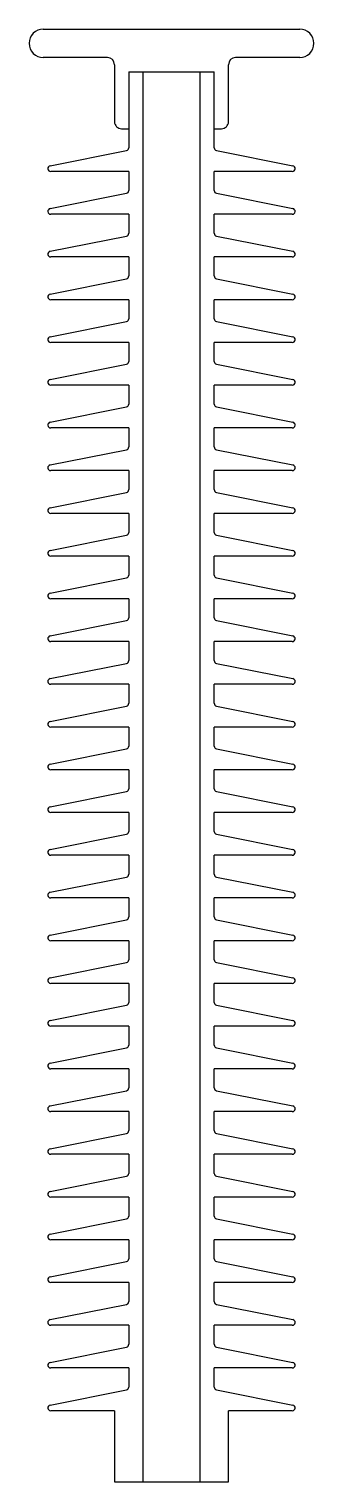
# Model space of a CAD drawing. Extents: x -0.1 to 0.1, y 0 to 1.02.
import ezdxf

# ---------------------------------------------------------------- set-up
doc = ezdxf.new("R2010")
doc.units = 0

msp = doc.modelspace()

# ---------------------------------------------------------------- linework, layer by layer
for p, q in [((-0.09, 1.02), (0.09, 1.02)), ((-0.045, 1), (-0.09, 1)), ((0.09, 1), (0.045, 1)), ((-0.04, 0.995), (-0.04, 0.955)), ((-0.03, 0.99), (-0.03, 0.95)), ((-0.03, 0.99), (-0.02, 0.99)), ((-0.02, 0), (-0.02, 0.99)), ((-0.02, 0.99), (0.02, 0.99)), ((0.02, 0.99), (0.03, 0.99)), ((0.02, 0.99), (0.02, 0)), ((0.03, 0.95), (0.03, 0.99)), ((0.04, 0.955), (0.04, 0.995)), ((-0.035, 0.95), (-0.03, 0.95)), ((-0.03, 0.95), (-0.03, 0.93664)), ((0.03, 0.95), (0.035, 0.95)), ((0.03, 0.93664), (0.03, 0.95)), ((-0.085194, 0.923961), (-0.031608, 0.934679)), ((0.031608, 0.934679), (0.085194, 0.923961)), ((-0.03, 0.92), (-0.084802, 0.92)), ((-0.03, 0.92), (-0.03, 0.90664)), ((0.03, 0.90664), (0.03, 0.92)), ((0.084802, 0.92), (0.03, 0.92)), ((-0.085194, 0.893961), (-0.031608, 0.904679)), ((0.031608, 0.904679), (0.085194, 0.893961)), ((-0.03, 0.89), (-0.084802, 0.89)), ((-0.03, 0.89), (-0.03, 0.87664)), ((0.03, 0.87664), (0.03, 0.89)), ((0.084802, 0.89), (0.03, 0.89)), ((-0.085194, 0.863961), (-0.031608, 0.874679)), ((0.031608, 0.874679), (0.085194, 0.863961)), ((-0.03, 0.86), (-0.084802, 0.86)), ((-0.03, 0.86), (-0.03, 0.84664)), ((0.03, 0.84664), (0.03, 0.86)), ((0.084802, 0.86), (0.03, 0.86)), ((-0.085194, 0.833961), (-0.031608, 0.844679)), ((0.031608, 0.844679), (0.085194, 0.833961)), ((-0.03, 0.83), (-0.084802, 0.83)), ((-0.03, 0.83), (-0.03, 0.81664)), ((0.03, 0.81664), (0.03, 0.83)), ((0.084802, 0.83), (0.03, 0.83)), ((-0.085194, 0.803961), (-0.031608, 0.814679)), ((0.031608, 0.814679), (0.085194, 0.803961)), ((-0.03, 0.8), (-0.084802, 0.8)), ((-0.03, 0.8), (-0.03, 0.78664)), ((0.03, 0.78664), (0.03, 0.8)), ((0.084802, 0.8), (0.03, 0.8)), ((-0.085194, 0.773961), (-0.031608, 0.784679)), ((0.031608, 0.784679), (0.085194, 0.773961)), ((-0.03, 0.77), (-0.084802, 0.77)), ((-0.03, 0.77), (-0.03, 0.75664)), ((0.03, 0.75664), (0.03, 0.77)), ((0.084802, 0.77), (0.03, 0.77)), ((-0.085194, 0.743961), (-0.031608, 0.754679)), ((0.031608, 0.754679), (0.085194, 0.743961)), ((-0.03, 0.74), (-0.084802, 0.74)), ((-0.03, 0.74), (-0.03, 0.72664)), ((0.084802, 0.74), (0.03, 0.74)), ((0.03, 0.72664), (0.03, 0.74)), ((-0.085194, 0.713961), (-0.031608, 0.724679)), ((0.031608, 0.724679), (0.085194, 0.713961)), ((-0.03, 0.71), (-0.084802, 0.71)), ((-0.03, 0.71), (-0.03, 0.69664)), ((0.084802, 0.71), (0.03, 0.71)), ((0.03, 0.69664), (0.03, 0.71)), ((-0.085194, 0.683961), (-0.031608, 0.694679)), ((0.031608, 0.694679), (0.085194, 0.683961)), ((-0.03, 0.68), (-0.084802, 0.68)), ((-0.03, 0.68), (-0.03, 0.66664)), ((0.084802, 0.68), (0.03, 0.68)), ((0.03, 0.66664), (0.03, 0.68)), ((-0.085194, 0.653961), (-0.031608, 0.664679)), ((0.031608, 0.664679), (0.085194, 0.653961)), ((-0.03, 0.65), (-0.084802, 0.65)), ((-0.03, 0.65), (-0.03, 0.63664)), ((0.084802, 0.65), (0.03, 0.65)), ((0.03, 0.63664), (0.03, 0.65)), ((-0.085194, 0.623961), (-0.031608, 0.634679)), ((0.031608, 0.634679), (0.085194, 0.623961)), ((-0.03, 0.62), (-0.084802, 0.62)), ((-0.03, 0.62), (-0.03, 0.60664)), ((0.084802, 0.62), (0.03, 0.62)), ((0.03, 0.60664), (0.03, 0.62)), ((-0.085194, 0.593961), (-0.031608, 0.604679)), ((0.031608, 0.604679), (0.085194, 0.593961)), ((-0.03, 0.59), (-0.084802, 0.59)), ((-0.03, 0.59), (-0.03, 0.57664)), ((0.084802, 0.59), (0.03, 0.59)), ((0.03, 0.57664), (0.03, 0.59)), ((-0.085194, 0.563961), (-0.031608, 0.574679)), ((0.031608, 0.574679), (0.085194, 0.563961)), ((-0.03, 0.56), (-0.084802, 0.56)), ((-0.03, 0.56), (-0.03, 0.54664)), ((0.084802, 0.56), (0.03, 0.56)), ((0.03, 0.54664), (0.03, 0.56)), ((-0.085194, 0.533961), (-0.031608, 0.544679)), ((0.031608, 0.544679), (0.085194, 0.533961)), ((-0.03, 0.53), (-0.084802, 0.53)), ((-0.03, 0.53), (-0.03, 0.51664)), ((0.084802, 0.53), (0.03, 0.53)), ((0.03, 0.51664), (0.03, 0.53)), ((-0.085194, 0.503961), (-0.031608, 0.514679)), ((0.031608, 0.514679), (0.085194, 0.503961)), ((-0.03, 0.5), (-0.084802, 0.5)), ((-0.03, 0.5), (-0.03, 0.48664)), ((0.084802, 0.5), (0.03, 0.5)), ((0.03, 0.48664), (0.03, 0.5)), ((-0.085194, 0.473961), (-0.031608, 0.484679)), ((0.031608, 0.484679), (0.085194, 0.473961)), ((-0.03, 0.47), (-0.084802, 0.47)), ((-0.03, 0.47), (-0.03, 0.45664)), ((0.084802, 0.47), (0.03, 0.47)), ((0.03, 0.45664), (0.03, 0.47)), ((-0.085194, 0.443961), (-0.031608, 0.454679)), ((0.031608, 0.454679), (0.085194, 0.443961)), ((-0.03, 0.44), (-0.084802, 0.44)), ((-0.03, 0.44), (-0.03, 0.42664)), ((0.084802, 0.44), (0.03, 0.44)), ((0.03, 0.42664), (0.03, 0.44)), ((-0.085194, 0.413961), (-0.031608, 0.424679)), ((0.031608, 0.424679), (0.085194, 0.413961)), ((-0.03, 0.41), (-0.084802, 0.41)), ((-0.03, 0.41), (-0.03, 0.39664)), ((0.084802, 0.41), (0.03, 0.41)), ((0.03, 0.39664), (0.03, 0.41)), ((-0.085194, 0.383961), (-0.031608, 0.394679)), ((0.031608, 0.394679), (0.085194, 0.383961)), ((-0.03, 0.38), (-0.084802, 0.38)), ((-0.03, 0.38), (-0.03, 0.36664)), ((0.084802, 0.38), (0.03, 0.38)), ((0.03, 0.36664), (0.03, 0.38)), ((-0.085194, 0.353961), (-0.031608, 0.364679)), ((0.031608, 0.364679), (0.085194, 0.353961)), ((-0.03, 0.35), (-0.084802, 0.35)), ((-0.03, 0.35), (-0.03, 0.33664)), ((0.084802, 0.35), (0.03, 0.35)), ((0.03, 0.33664), (0.03, 0.35)), ((-0.085194, 0.323961), (-0.031608, 0.334679)), ((0.031608, 0.334679), (0.085194, 0.323961)), ((-0.03, 0.32), (-0.084802, 0.32)), ((-0.03, 0.32), (-0.03, 0.30664)), ((0.084802, 0.32), (0.03, 0.32)), ((0.03, 0.30664), (0.03, 0.32)), ((-0.085194, 0.293961), (-0.031608, 0.304679)), ((0.031608, 0.304679), (0.085194, 0.293961)), ((-0.03, 0.29), (-0.084802, 0.29)), ((-0.03, 0.29), (-0.03, 0.27664)), ((0.084802, 0.29), (0.03, 0.29)), ((0.03, 0.27664), (0.03, 0.29)), ((-0.085194, 0.263961), (-0.031608, 0.274679)), ((0.031608, 0.274679), (0.085194, 0.263961)), ((-0.03, 0.26), (-0.084802, 0.26)), ((-0.03, 0.26), (-0.03, 0.24664)), ((0.084802, 0.26), (0.03, 0.26)), ((0.03, 0.24664), (0.03, 0.26)), ((-0.085194, 0.233961), (-0.031608, 0.244679)), ((0.031608, 0.244679), (0.085194, 0.233961)), ((-0.03, 0.23), (-0.084802, 0.23)), ((-0.03, 0.23), (-0.03, 0.21664)), ((0.084802, 0.23), (0.03, 0.23)), ((0.03, 0.21664), (0.03, 0.23)), ((-0.085194, 0.203961), (-0.031608, 0.214679)), ((0.031608, 0.214679), (0.085194, 0.203961)), ((-0.03, 0.2), (-0.084802, 0.2)), ((-0.03, 0.2), (-0.03, 0.18664)), ((0.084802, 0.2), (0.03, 0.2)), ((0.03, 0.18664), (0.03, 0.2)), ((-0.085194, 0.173961), (-0.031608, 0.184679)), ((0.031608, 0.184679), (0.085194, 0.173961)), ((-0.03, 0.17), (-0.084802, 0.17)), ((-0.03, 0.17), (-0.03, 0.15664)), ((0.084802, 0.17), (0.03, 0.17)), ((0.03, 0.15664), (0.03, 0.17)), ((-0.085194, 0.143961), (-0.031608, 0.154679)), ((0.031608, 0.154679), (0.085194, 0.143961)), ((-0.03, 0.14), (-0.084802, 0.14)), ((-0.03, 0.14), (-0.03, 0.12664)), ((0.084802, 0.14), (0.03, 0.14)), ((0.03, 0.12664), (0.03, 0.14)), ((-0.085194, 0.113961), (-0.031608, 0.124679)), ((0.031608, 0.124679), (0.085194, 0.113961)), ((-0.03, 0.11), (-0.084802, 0.11)), ((-0.03, 0.11), (-0.03, 0.09664)), ((0.084802, 0.11), (0.03, 0.11)), ((0.03, 0.09664), (0.03, 0.11)), ((-0.085194, 0.083961), (-0.031608, 0.094679)), ((0.031608, 0.094679), (0.085194, 0.083961)), ((-0.03, 0.08), (-0.084802, 0.08)), ((-0.03, 0.08), (-0.03, 0.06664)), ((0.03, 0.06664), (0.03, 0.08)), ((0.084802, 0.08), (0.03, 0.08)), ((-0.085194, 0.053961), (-0.031608, 0.064679)), ((0.031608, 0.064679), (0.085194, 0.053961)), ((-0.04, 0.05), (-0.084802, 0.05)), ((-0.04, 0.05), (-0.04, 0)), ((0.084802, 0.05), (0.04, 0.05)), ((0.04, 0), (0.04, 0.05)), ((-0.04, 0), (-0.02, 0)), ((-0.02, 0), (0, 0)), ((0, 0), (0.02, 0)), ((0.02, 0), (0.04, 0))]:
    msp.add_line(p, q)
for centre, radius, start, end in [((-0.09, 1.01), 0.01, 90, 180), ((-0.09, 1.01), 0.01, 180, 270), ((0.09, 1.01), 0.01, 359.999317, 89.999658), ((0.09, 1.01), 0.01, 270, 0), ((-0.045, 0.995), 0.005, 0, 90), ((0.045, 0.995), 0.005, 90, 180), ((-0.035, 0.955), 0.005, 180, 270.000384), ((0.035, 0.955), 0.005, 269.999445, 0), ((-0.032, 0.93664), 0.002, 281.303109, 359.996585), ((0.032, 0.93664), 0.002, 180.003415, 258.697414), ((-0.084802, 0.922), 0.002, 101.307086, 270.006404), ((0.084802, 0.922), 0.002, 269.993596, 78.692914), ((-0.032, 0.90664), 0.002, 281.303109, 359.996585), ((0.032, 0.90664), 0.002, 180.003415, 258.697414), ((-0.084802, 0.892), 0.002, 101.307086, 270.006404), ((0.084802, 0.892), 0.002, 269.993596, 78.692579), ((-0.032, 0.87664), 0.002, 281.303109, 359.996585), ((0.032, 0.87664), 0.002, 180.005123, 258.697749), ((-0.084802, 0.862), 0.002, 101.307086, 270.006404), ((0.084802, 0.862), 0.002, 269.993596, 78.692914), ((-0.032, 0.84664), 0.002, 281.303109, 359.996585), ((0.032, 0.84664), 0.002, 180.005123, 258.697749), ((-0.084802, 0.832), 0.002, 101.307086, 270.006404), ((0.084802, 0.832), 0.002, 269.993596, 78.692914), ((-0.032, 0.81664), 0.002, 281.303109, 359.996585), ((0.032, 0.81664), 0.002, 180.003415, 258.697414), ((-0.084802, 0.802), 0.002, 101.307086, 270.006404), ((0.084802, 0.802), 0.002, 269.993596, 78.692914), ((-0.032, 0.78664), 0.002, 281.303109, 359.996585), ((0.032, 0.78664), 0.002, 180.003415, 258.697414), ((-0.084802, 0.772), 0.002, 101.307086, 270.006404), ((0.084802, 0.772), 0.002, 269.993596, 78.692579), ((-0.032, 0.75664), 0.002, 281.303109, 359.996585), ((0.032, 0.75664), 0.002, 180.005123, 258.697749), ((-0.084802, 0.742), 0.002, 101.307086, 270.006404), ((0.084802, 0.742), 0.002, 269.993596, 78.692914), ((-0.032, 0.72664), 0.002, 281.307232, 0), ((0.032, 0.72664), 0.002, 180.005123, 258.697331), ((-0.084802, 0.712), 0.002, 101.307337, 270.00683), ((0.084802, 0.712), 0.002, 269.993383, 78.693123), ((-0.032, 0.69664), 0.002, 281.307232, 0), ((0.032, 0.69664), 0.002, 180.003415, 258.696996), ((-0.084802, 0.682), 0.002, 101.307337, 270.00683), ((0.084802, 0.682), 0.002, 269.993596, 78.692914), ((-0.032, 0.66664), 0.002, 281.307232, 0), ((0.032, 0.66664), 0.002, 180.003415, 258.696996), ((-0.084802, 0.652), 0.002, 101.307337, 270.00683), ((0.084802, 0.652), 0.002, 269.993383, 78.692789), ((-0.032, 0.63664), 0.002, 281.307232, 0), ((0.032, 0.63664), 0.002, 180.005123, 258.697331), ((-0.084802, 0.622), 0.002, 101.307337, 270.00683), ((0.084802, 0.622), 0.002, 269.993596, 78.692914), ((-0.032, 0.60664), 0.002, 281.307232, 0), ((0.032, 0.60664), 0.002, 180.005123, 258.697331), ((-0.084802, 0.592), 0.002, 101.307337, 270.00683), ((0.084802, 0.592), 0.002, 269.993383, 78.693123), ((-0.032, 0.57664), 0.002, 281.307232, 0), ((0.032, 0.57664), 0.002, 180.003415, 258.696996), ((-0.084802, 0.562), 0.002, 101.307337, 270.00683), ((0.084802, 0.562), 0.002, 269.993596, 78.692914), ((-0.032, 0.54664), 0.002, 281.307232, 0), ((0.032, 0.54664), 0.002, 180.003415, 258.696996), ((-0.084802, 0.532), 0.002, 101.307337, 270.00683), ((0.084802, 0.532), 0.002, 269.993383, 78.692789), ((-0.032, 0.51664), 0.002, 281.307232, 0), ((0.032, 0.51664), 0.002, 180.005123, 258.697331), ((-0.084802, 0.502), 0.002, 101.307337, 270.00683), ((0.084802, 0.502), 0.002, 269.993596, 78.692914), ((-0.032, 0.48664), 0.002, 281.307232, 0), ((0.032, 0.48664), 0.002, 180.004269, 258.697163), ((-0.084802, 0.472), 0.002, 101.307337, 270.00683), ((0.084802, 0.472), 0.002, 269.993596, 78.692914), ((-0.032, 0.45664), 0.002, 281.307232, 0), ((0.032, 0.45664), 0.002, 180.004269, 258.697163), ((-0.084802, 0.442), 0.002, 101.307337, 270.00683), ((0.084802, 0.442), 0.002, 269.993596, 78.693082), ((-0.032, 0.42664), 0.002, 281.307232, 0), ((0.032, 0.42664), 0.002, 180.004269, 258.697163), ((-0.084802, 0.412), 0.002, 101.307337, 270.00683), ((0.084802, 0.412), 0.002, 269.993596, 78.692914), ((-0.032, 0.39664), 0.002, 281.307232, 0), ((0.032, 0.39664), 0.002, 180.004269, 258.697163), ((-0.084802, 0.382), 0.002, 101.307337, 270.00683), ((0.084802, 0.382), 0.002, 269.993596, 78.693082), ((-0.032, 0.36664), 0.002, 281.307232, 0), ((0.032, 0.36664), 0.002, 180.004269, 258.697163), ((-0.084802, 0.352), 0.002, 101.307337, 270.00683), ((0.084802, 0.352), 0.002, 269.993596, 78.692914), ((-0.032, 0.33664), 0.002, 281.307232, 0), ((0.032, 0.33664), 0.002, 180.004269, 258.697163), ((-0.084802, 0.322), 0.002, 101.307337, 270.00683), ((0.084802, 0.322), 0.002, 269.993596, 78.693082), ((-0.032, 0.30664), 0.002, 281.307232, 0), ((0.032, 0.30664), 0.002, 180.004269, 258.697163), ((-0.084802, 0.292), 0.002, 101.307337, 270.00683), ((0.084802, 0.292), 0.002, 269.993596, 78.692914), ((-0.032, 0.27664), 0.002, 281.307232, 0), ((0.032, 0.27664), 0.002, 180.004269, 258.697163), ((-0.084802, 0.262), 0.002, 101.307337, 270.00683), ((0.084802, 0.262), 0.002, 269.993596, 78.693082), ((-0.032, 0.24664), 0.002, 281.307232, 0), ((0.032, 0.24664), 0.002, 180.004269, 258.697163), ((-0.084802, 0.232), 0.002, 101.307337, 270.00683), ((0.084802, 0.232), 0.002, 269.993596, 78.692998), ((-0.032, 0.21664), 0.002, 281.307232, 0), ((0.032, 0.21664), 0.002, 180.004269, 258.697163), ((-0.084802, 0.202), 0.002, 101.307337, 270.00683), ((0.084802, 0.202), 0.002, 269.993596, 78.692998), ((-0.032, 0.18664), 0.002, 281.307232, 0), ((0.032, 0.18664), 0.002, 180.004269, 258.697163), ((-0.084802, 0.172), 0.002, 101.307337, 270.00683), ((0.084802, 0.172), 0.002, 269.993596, 78.692998), ((-0.032, 0.15664), 0.002, 281.307232, 0), ((0.032, 0.15664), 0.002, 180.004269, 258.697163), ((-0.084802, 0.142), 0.002, 101.307337, 270.00683), ((0.084802, 0.142), 0.002, 269.993596, 78.692998), ((-0.032, 0.12664), 0.002, 281.307232, 0), ((0.032, 0.12664), 0.002, 180.004269, 258.697163), ((-0.084802, 0.112), 0.002, 101.307295, 270.00683), ((0.084802, 0.112), 0.002, 269.993596, 78.692956), ((-0.032, 0.09664), 0.002, 281.30719, 0), ((0.032, 0.09664), 0.002, 180.004269, 258.6971), ((-0.084802, 0.082), 0.002, 101.307295, 270.00683), ((0.084802, 0.082), 0.002, 269.993596, 78.692956), ((-0.032, 0.06664), 0.002, 281.30719, 0), ((0.032, 0.06664), 0.002, 180.004269, 258.6971), ((-0.084802, 0.052), 0.002, 101.307295, 270.00683), ((0.084802, 0.052), 0.002, 269.993596, 78.692956)]:
    msp.add_arc(centre, radius, start, end)

doc.saveas('drawing.dxf')
